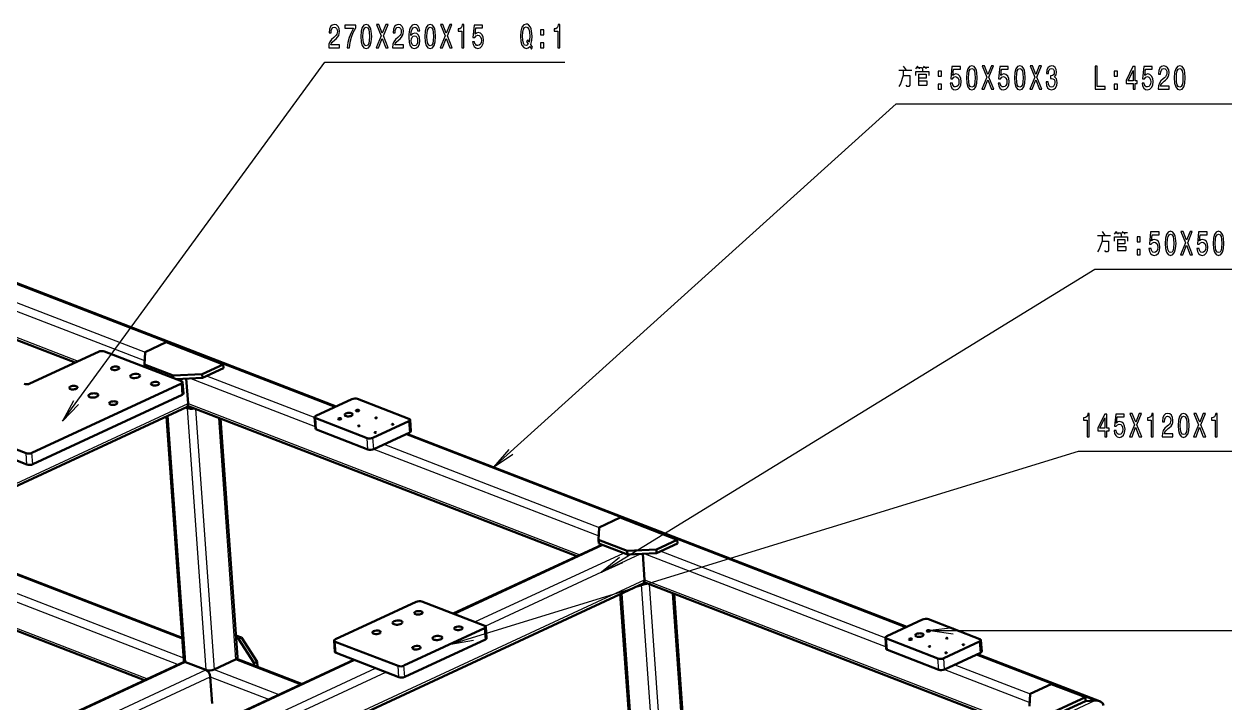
# Model space of a CAD drawing. Extents: x 0 to 1189, y 0 to 841.
# Drawn here: x 721.5 to 902.8, y 415.3 to 517.9 of the extents above; entities that cross this region are included whole.
import ezdxf

# ---------------------------------------------------------------- set-up
doc = ezdxf.new("R2010")
doc.units = 0

msp = doc.modelspace()

# ---------------------------------------------------------------- linework, layer by layer
at = {"color": 7, "lineweight": 50}
for p, q in [((638.94, 501.64), (729.23, 466.75)), ((693.13, 489.29), (768.63, 460.12)), ((742.96, 469.81), (739.8, 468.34)), ((751.57, 466.48), (742.96, 469.81)), ((732.77, 468.39), (722.4, 463.57)), ((745.29, 463.94), (733.65, 468.44)), ((739.8, 468.34), (739.7, 466.46)), ((739.73, 466.09), (739.7, 466.46)), ((739.7, 466.46), (744.01, 464.8)), ((748.42, 465.01), (751.57, 466.48)), ((751.61, 465.91), (751.57, 466.48)), ((744.01, 464.8), (748.42, 465.01)), ((744.03, 464.43), (744.01, 464.8)), ((744.48, 464.25), (748.46, 464.45)), ((746.01, 464.33), (746.28, 460.57)), ((748.46, 464.45), (748.42, 465.01)), ((748.46, 464.45), (751.61, 465.91)), ((722.72, 453.09), (745.27, 463.57)), ((745.58, 462.08), (745.46, 463.78)), ((699.43, 461.7), (721.84, 453.05)), ((722.84, 451.39), (745.39, 461.87)), ((771, 461.22), (765.59, 458.71)), ((779.63, 458.27), (771.88, 461.27)), ((663.53, 421.67), (746.04, 460.01)), ((699.55, 460.01), (721.96, 451.35)), ((745.9, 459.94), (746.16, 459.84)), ((746.22, 460.19), (804.96, 437.49)), ((743.01, 458.6), (745.64, 421.74)), ((751.16, 458.28), (753.73, 422.17)), ((765.39, 458.5), (765.51, 456.8)), ((765.57, 458.33), (773.32, 455.34)), ((774.2, 455.38), (779.61, 457.89)), ((779.81, 458.11), (779.93, 456.41)), ((765.69, 456.64), (773.44, 453.64)), ((774.32, 453.69), (779.74, 456.2)), ((779.3, 456), (854.8, 426.83)), ((811.52, 443.32), (808.36, 441.85)), ((820.13, 439.99), (811.52, 443.32)), ((704.8, 440.84), (745.39, 425.16)), ((808.36, 441.85), (808.26, 439.97)), ((786.31, 428.82), (808.73, 439.24)), ((808.3, 439.41), (808.26, 439.97)), ((808.26, 439.97), (812.57, 438.31)), ((808.3, 439.41), (812.61, 437.74)), ((816.98, 438.52), (820.13, 439.99)), ((817.02, 437.96), (820.17, 439.42)), ((820.17, 439.42), (820.13, 439.99)), ((812.57, 438.31), (816.98, 438.52)), ((812.61, 437.74), (812.57, 438.31)), ((812.61, 437.74), (817.02, 437.96)), ((814.93, 437.86), (815.21, 433.93)), ((817.02, 437.96), (816.98, 438.52)), ((694.71, 436.15), (739.69, 418.77)), ((735.74, 396.55), (814.98, 433.37)), ((815.15, 433.55), (870.02, 412.35)), ((811.54, 431.77), (814.14, 395.27)), ((819.66, 431.81), (822.24, 395.7)), ((780.71, 430.61), (768.53, 424.95)), ((791.07, 426.99), (781.59, 430.65)), ((857.17, 427.93), (851.76, 425.42)), ((865.8, 424.98), (858.05, 427.97)), ((778.87, 420.96), (791.05, 426.61)), ((791.36, 425.13), (791.24, 426.82)), ((754.34, 425.2), (753.49, 425.53)), ((753.89, 424.99), (753.52, 425.14)), ((754.34, 425.2), (753.89, 424.99)), ((756.25, 421.34), (753.89, 424.99)), ((756.7, 421.55), (754.34, 425.2)), ((768.46, 423.04), (768.34, 424.74)), ((768.51, 424.57), (777.99, 420.91)), ((778.99, 419.26), (791.17, 424.92)), ((851.56, 425.21), (851.68, 423.51)), ((851.74, 425.04), (859.49, 422.04)), ((860.37, 422.09), (865.78, 424.6)), ((865.98, 424.81), (866.1, 423.12)), ((768.63, 422.88), (778.11, 419.22)), ((851.86, 423.35), (859.61, 420.35)), ((860.49, 420.39), (865.91, 422.91)), ((865.47, 422.71), (883.91, 415.58)), ((708.51, 404.29), (745.57, 421.51)), ((725.5, 400.56), (771.3, 421.85)), ((748.98, 420.31), (745.88, 421.5)), ((745.88, 421.5), (748.98, 420.31)), ((753.46, 421.88), (750.22, 420.37)), ((753.63, 421.98), (763.43, 418.19)), ((756.7, 421.55), (756.25, 421.34)), ((756.28, 420.96), (756.25, 421.34)), ((756.76, 420.77), (756.7, 421.55)), ((749.64, 419.28), (749.93, 415.22)), ((876.58, 418.18), (873.42, 416.72)), ((881.75, 416.19), (876.58, 418.18)), ((873.42, 416.72), (873.32, 414.84)), ((876.33, 413.67), (881.75, 416.19)), ((876.37, 413.11), (881.79, 415.62)), ((881.79, 415.62), (881.75, 416.19)), ((881.79, 415.62), (883.2, 415.69)), ((881.79, 415.62), (883.2, 415.69))]:
    msp.add_line(p, q, dxfattribs=at)
at = {"color": 7, "lineweight": 25}
for p, q in [((638.99, 502.02), (729.7, 466.97)), ((692.93, 489.2), (768.43, 460.03)), ((688.15, 486.98), (739.73, 467.05)), ((689.69, 487.69), (739.8, 468.33)), ((744.86, 464.11), (745.25, 464.29)), ((746.69, 464.36), (765.49, 457.1)), ((749.09, 464.74), (765.4, 458.44)), ((745.39, 461.87), (745.27, 463.57)), ((663, 421.87), (746.28, 460.57)), ((746.28, 460.57), (805.43, 437.71)), ((746.16, 459.84), (748.98, 420.31)), ((747.41, 459.73), (750.22, 420.37)), ((743.22, 458.7), (745.88, 421.5)), ((750.86, 458.4), (753.46, 421.88)), ((765.69, 456.64), (765.57, 458.33)), ((779.74, 456.2), (779.61, 457.89)), ((773.44, 453.64), (773.32, 455.34)), ((774.32, 453.69), (774.2, 455.38)), ((779.1, 455.91), (854.6, 426.74)), ((774.32, 453.68), (808.29, 440.56)), ((775.86, 454.4), (808.36, 441.84)), ((721.96, 451.35), (721.84, 453.05)), ((722.84, 451.39), (722.72, 453.09)), ((704.6, 440.75), (745.41, 424.99)), ((701.36, 439.24), (745.61, 422.15)), ((786.49, 428.76), (808.9, 439.17)), ((699.82, 438.53), (744.8, 421.15)), ((789.59, 427.56), (812.01, 437.98)), ((791.14, 426.95), (814.57, 437.84)), ((815.25, 437.87), (851.66, 423.8)), ((817.65, 438.25), (851.57, 425.15)), ((695.18, 436.37), (740.16, 418.99)), ((735.21, 396.76), (815.21, 433.93)), ((815.21, 433.93), (870.49, 412.57)), ((811.75, 431.88), (814.39, 395.04)), ((814.67, 433.23), (817.49, 393.84)), ((815.91, 433.26), (818.72, 393.9)), ((819.36, 431.93), (821.97, 395.41)), ((791.17, 424.92), (791.05, 426.61)), ((768.63, 422.88), (768.51, 424.57)), ((851.86, 423.35), (851.74, 425.04)), ((865.91, 422.91), (865.78, 424.6)), ((865.27, 422.61), (883.2, 415.69)), ((708.69, 404.22), (745.88, 421.5)), ((725.67, 400.5), (771.47, 421.78)), ((753.46, 421.88), (763.23, 418.1)), ((778.11, 419.22), (777.99, 420.91)), ((778.99, 419.26), (778.87, 420.96)), ((859.61, 420.35), (859.49, 422.04)), ((860.49, 420.39), (860.37, 422.09)), ((862.03, 421.11), (873.42, 416.7)), ((711.79, 403.02), (748.98, 420.31)), ((713.35, 402.42), (749.64, 419.28)), ((728.69, 399.26), (774.58, 420.58)), ((728.69, 397.93), (776.14, 419.98)), ((749.64, 419.28), (758.45, 415.88)), ((750.22, 420.37), (759.99, 416.59)), ((860.49, 420.39), (873.35, 415.42)), ((819.47, 386.08), (883.2, 415.69))]:
    msp.add_line(p, q, dxfattribs=at)
for points in [[(767.52, 514.3), (769.15, 514.3), (769.15, 514.74), (767.86, 514.74), (767.93, 514.98), (768.05, 515.17), (768.44, 515.53), (768.64, 515.68), (768.86, 515.9), (769.03, 516.15), (769.12, 516.45), (769.15, 516.79), (769.09, 517.21), (768.93, 517.54), (768.69, 517.75), (768.37, 517.83), (768.04, 517.74), (767.79, 517.51), (767.63, 517.13), (767.57, 516.63), (767.57, 516.56), (767.88, 516.56), (767.88, 516.6), (767.91, 516.94), (768.01, 517.19), (768.15, 517.36), (768.35, 517.41), (768.55, 517.36), (768.7, 517.23), (768.79, 517.04), (768.83, 516.79), (768.8, 516.56), (768.74, 516.36), (768.63, 516.19), (768.48, 516.04), (768.27, 515.88), (767.94, 515.57), (767.7, 515.23), (767.56, 514.83), (767.52, 514.32)], [(770.29, 514.3), (770.64, 514.3), (770.75, 515.14), (770.95, 515.91), (771.23, 516.63), (771.6, 517.31), (771.6, 517.73), (769.97, 517.73), (769.97, 517.27), (771.27, 517.27), (770.89, 516.59), (770.61, 515.88), (770.41, 515.12)], [(772.36, 516.01), (772.41, 515.22), (772.57, 514.66), (772.83, 514.31), (773.18, 514.2), (773.54, 514.31), (773.79, 514.66), (773.95, 515.22), (774.01, 516.01), (773.95, 516.8), (773.89, 517.11), (773.79, 517.37), (773.54, 517.71), (773.18, 517.83), (772.83, 517.71), (772.57, 517.37), (772.41, 516.8)], [(772.68, 516.01), (772.71, 516.62), (772.8, 517.06), (772.95, 517.32), (773.18, 517.41), (773.41, 517.32), (773.56, 517.06), (773.65, 516.62), (773.68, 516.01), (773.65, 515.4), (773.56, 514.96), (773.41, 514.7), (773.18, 514.62), (772.95, 514.7), (772.8, 514.96), (772.71, 515.4)], [(774.69, 514.3), (775.05, 514.3), (775.59, 515.72), (776.15, 514.3), (776.51, 514.3), (775.77, 516.1), (776.47, 517.81), (776.13, 517.81), (775.6, 516.51), (775.09, 517.81), (774.73, 517.81), (775.43, 516.1)], [(777.17, 514.3), (778.81, 514.3), (778.81, 514.74), (777.52, 514.74), (777.59, 514.98), (777.71, 515.17), (778.09, 515.53), (778.3, 515.68), (778.52, 515.9), (778.68, 516.15), (778.78, 516.45), (778.81, 516.79), (778.75, 517.21), (778.59, 517.54), (778.34, 517.75), (778.02, 517.83), (777.7, 517.74), (777.45, 517.51), (777.28, 517.13), (777.23, 516.63), (777.23, 516.56), (777.54, 516.56), (777.54, 516.6), (777.57, 516.94), (777.66, 517.19), (777.81, 517.36), (778.01, 517.41), (778.21, 517.36), (778.35, 517.23), (778.45, 517.04), (778.48, 516.79), (778.46, 516.56), (778.4, 516.36), (778.29, 516.19), (778.13, 516.04), (777.93, 515.88), (777.6, 515.57), (777.36, 515.23), (777.22, 514.83), (777.17, 514.32)], [(781.25, 516.86), (781.18, 517.27), (781.03, 517.57), (780.8, 517.76), (780.5, 517.83), (780.3, 517.79), (780.12, 517.7), (779.97, 517.54), (779.84, 517.32), (779.73, 517.04), (779.66, 516.71), (779.61, 516.31), (779.6, 515.86), (779.65, 515.14), (779.82, 514.62), (780.09, 514.31), (780.46, 514.2), (780.79, 514.29), (781.05, 514.53), (781.21, 514.9), (781.27, 515.38), (781.21, 515.86), (781.05, 516.23), (780.81, 516.46), (780.51, 516.54), (780.18, 516.44), (779.94, 516.15), (779.99, 516.71), (780.1, 517.1), (780.27, 517.34), (780.5, 517.42), (780.67, 517.38), (780.8, 517.28), (780.89, 517.1), (780.93, 516.86)], [(782.01, 516.01), (782.07, 515.22), (782.23, 514.66), (782.48, 514.31), (782.84, 514.2), (783.19, 514.31), (783.45, 514.66), (783.61, 515.22), (783.66, 516.01), (783.61, 516.8), (783.54, 517.11), (783.45, 517.37), (783.19, 517.71), (782.84, 517.83), (782.48, 517.71), (782.23, 517.37), (782.07, 516.8)], [(782.34, 516.01), (782.37, 516.62), (782.46, 517.06), (782.61, 517.32), (782.84, 517.41), (783.07, 517.32), (783.22, 517.06), (783.31, 516.62), (783.33, 516.01), (783.31, 515.4), (783.22, 514.96), (783.07, 514.7), (782.84, 514.62), (782.61, 514.7), (782.46, 514.96), (782.37, 515.4)], [(784.35, 514.3), (784.71, 514.3), (785.25, 515.72), (785.81, 514.3), (786.17, 514.3), (785.43, 516.1), (786.13, 517.81), (785.79, 517.81), (785.26, 516.51), (784.75, 517.81), (784.39, 517.81), (785.09, 516.1)], [(787.61, 514.3), (787.92, 514.3), (787.92, 517.83), (787.69, 517.83), (787.62, 517.52), (787.5, 517.32), (787.31, 517.19), (787.05, 517.15), (787.05, 516.8), (787.61, 516.8)], [(789.23, 515.22), (789.31, 514.8), (789.48, 514.48), (789.72, 514.28), (790.04, 514.2), (790.39, 514.29), (790.66, 514.54), (790.83, 514.93), (790.89, 515.44), (790.83, 515.91), (790.67, 516.28), (790.41, 516.51), (790.08, 516.6), (789.82, 516.54), (789.62, 516.37), (789.72, 517.32), (790.76, 517.32), (790.76, 517.73), (789.49, 517.73), (789.3, 515.87), (789.58, 515.87), (789.77, 516.11), (790.03, 516.2), (790.25, 516.14), (790.42, 515.98), (790.52, 515.73), (790.56, 515.41), (790.52, 515.1), (790.41, 514.85), (790.24, 514.69), (790.03, 514.64), (789.85, 514.67), (789.71, 514.79), (789.6, 514.97), (789.55, 515.22)], [(797.86, 514.52), (798.12, 514.12), (798.3, 514.39), (798.02, 514.81), (798.16, 515.39), (798.21, 516.05), (798.14, 516.84), (798.07, 517.15), (797.97, 517.42), (797.69, 517.77), (797.52, 517.87), (797.33, 517.9), (796.96, 517.77), (796.69, 517.42), (796.51, 516.84), (796.45, 516.05), (796.51, 515.27), (796.68, 514.69), (796.96, 514.33), (797.33, 514.21), (797.63, 514.29)], [(797.64, 514.84), (797.5, 514.68), (797.33, 514.63), (797.1, 514.72), (796.93, 515), (796.81, 515.44), (796.77, 516.05), (796.81, 516.66), (796.93, 517.11), (797.1, 517.39), (797.33, 517.48), (797.55, 517.39), (797.72, 517.11), (797.84, 516.66), (797.88, 516.05), (797.85, 515.53), (797.78, 515.17), (797.56, 515.51), (797.38, 515.26)], [(799.51, 516.26), (799.98, 516.26), (799.98, 517.01), (799.51, 517.01)], [(802.09, 514.3), (802.41, 514.3), (802.41, 517.83), (802.17, 517.83), (802.11, 517.52), (801.99, 517.32), (801.8, 517.19), (801.54, 517.15), (801.54, 516.8), (802.09, 516.8)], [(780.94, 515.37), (780.9, 515.06), (780.8, 514.81), (780.65, 514.65), (780.46, 514.6), (780.25, 514.65), (780.1, 514.81), (780, 515.05), (779.97, 515.37), (780, 515.68), (780.1, 515.92), (780.26, 516.07), (780.47, 516.13), (780.66, 516.07), (780.8, 515.92), (780.9, 515.69)], [(799.51, 514.3), (799.98, 514.3), (799.98, 515.06), (799.51, 515.06)], [(861.35, 508.97), (861.42, 508.55), (861.59, 508.23), (861.84, 508.03), (862.15, 507.95), (862.5, 508.04), (862.77, 508.29), (862.94, 508.68), (863.01, 509.19), (862.95, 509.66), (862.78, 510.03), (862.53, 510.26), (862.19, 510.35), (861.94, 510.29), (861.74, 510.12), (861.83, 511.07), (862.88, 511.07), (862.88, 511.48), (861.6, 511.48), (861.42, 509.62), (861.69, 509.62), (861.89, 509.86), (862.14, 509.95), (862.36, 509.89), (862.53, 509.73), (862.64, 509.48), (862.67, 509.16), (862.64, 508.85), (862.53, 508.6), (862.36, 508.44), (862.14, 508.39), (861.96, 508.42), (861.82, 508.54), (861.72, 508.72), (861.67, 508.97)], [(863.79, 509.76), (863.84, 508.97), (864, 508.41), (864.26, 508.06), (864.61, 507.95), (864.97, 508.06), (865.22, 508.41), (865.38, 508.97), (865.44, 509.76), (865.38, 510.55), (865.32, 510.86), (865.22, 511.12), (864.97, 511.46), (864.61, 511.58), (864.26, 511.46), (864, 511.12), (863.84, 510.55)], [(866.12, 508.05), (866.48, 508.05), (867.02, 509.47), (867.58, 508.05), (867.94, 508.05), (867.2, 509.86), (867.9, 511.56), (867.56, 511.56), (867.03, 510.26), (866.52, 511.56), (866.16, 511.56), (866.86, 509.85)], [(868.59, 508.97), (868.67, 508.55), (868.83, 508.23), (869.08, 508.03), (869.4, 507.95), (869.74, 508.04), (870.01, 508.29), (870.19, 508.68), (870.25, 509.19), (870.19, 509.66), (870.03, 510.03), (869.77, 510.26), (869.44, 510.35), (869.18, 510.29), (868.98, 510.12), (869.08, 511.07), (870.12, 511.07), (870.12, 511.48), (868.85, 511.48), (868.66, 509.62), (868.93, 509.62), (869.13, 509.86), (869.39, 509.95), (869.61, 509.89), (869.77, 509.73), (869.88, 509.48), (869.92, 509.16), (869.88, 508.85), (869.77, 508.6), (869.6, 508.44), (869.39, 508.39), (869.2, 508.42), (869.06, 508.54), (868.96, 508.72), (868.91, 508.97)], [(871.03, 509.76), (871.08, 508.97), (871.24, 508.41), (871.5, 508.06), (871.86, 507.95), (872.21, 508.06), (872.47, 508.41), (872.62, 508.97), (872.68, 509.76), (872.62, 510.55), (872.56, 510.86), (872.47, 511.12), (872.21, 511.46), (871.86, 511.58), (871.5, 511.46), (871.24, 511.12), (871.08, 510.55)], [(873.36, 508.05), (873.72, 508.05), (874.27, 509.47), (874.82, 508.05), (875.19, 508.05), (874.44, 509.86), (875.15, 511.56), (874.8, 511.56), (874.28, 510.26), (873.76, 511.56), (873.4, 511.56), (874.11, 509.85)], [(875.82, 509.15), (875.82, 509.12), (875.88, 508.63), (876.04, 508.27), (876.29, 508.04), (876.63, 507.95), (876.98, 508.04), (877.25, 508.26), (877.42, 508.61), (877.48, 509.07), (877.46, 509.37), (877.38, 509.61), (877.26, 509.79), (877.09, 509.93), (877.32, 510.2), (877.39, 510.64), (877.34, 511.03), (877.2, 511.33), (876.96, 511.51), (876.63, 511.58), (876.32, 511.5), (876.08, 511.28), (875.93, 510.92), (875.88, 510.46), (875.88, 510.42), (876.18, 510.42), (876.21, 510.74), (876.3, 510.97), (876.44, 511.12), (876.64, 511.17), (876.82, 511.13), (876.95, 511.02), (877.03, 510.85), (877.06, 510.62), (877.03, 510.37), (876.95, 510.2), (876.8, 510.1), (876.61, 510.07), (876.48, 510.08), (876.48, 509.68), (876.64, 509.69), (876.86, 509.64), (877.02, 509.52), (877.12, 509.33), (877.15, 509.07), (877.11, 508.78), (877.01, 508.56), (876.86, 508.42), (876.65, 508.38), (876.43, 508.43), (876.27, 508.58), (876.17, 508.82), (876.14, 509.15)], [(883.23, 508.05), (884.76, 508.05), (884.76, 508.48), (883.55, 508.48), (883.55, 511.55), (883.23, 511.55)], [(888.95, 508.05), (889.25, 508.05), (889.25, 508.92), (889.59, 508.92), (889.59, 509.33), (889.25, 509.33), (889.25, 511.48), (888.94, 511.48), (887.9, 509.37), (887.9, 508.92), (888.95, 508.92)], [(890.32, 508.97), (890.4, 508.55), (890.56, 508.23), (890.81, 508.03), (891.13, 507.95), (891.47, 508.04), (891.74, 508.29), (891.92, 508.68), (891.98, 509.19), (891.92, 509.66), (891.76, 510.03), (891.5, 510.26), (891.17, 510.35), (890.91, 510.29), (890.71, 510.12), (890.81, 511.07), (891.85, 511.07), (891.85, 511.48), (890.58, 511.48), (890.39, 509.62), (890.66, 509.62), (890.86, 509.86), (891.12, 509.95), (891.34, 509.89), (891.5, 509.73), (891.61, 509.48), (891.65, 509.16), (891.61, 508.85), (891.5, 508.6), (891.33, 508.44), (891.12, 508.39), (890.93, 508.42), (890.79, 508.54), (890.69, 508.72), (890.64, 508.97)], [(892.75, 508.05), (894.39, 508.05), (894.39, 508.49), (893.09, 508.49), (893.16, 508.73), (893.29, 508.92), (893.67, 509.28), (893.87, 509.43), (894.1, 509.65), (894.26, 509.9), (894.35, 510.2), (894.39, 510.54), (894.33, 510.96), (894.17, 511.29), (893.92, 511.5), (893.6, 511.58), (893.27, 511.49), (893.02, 511.26), (892.86, 510.88), (892.8, 510.38), (892.8, 510.31), (893.12, 510.31), (893.12, 510.35), (893.15, 510.69), (893.24, 510.94), (893.39, 511.11), (893.58, 511.16), (893.78, 511.11), (893.93, 510.98), (894.03, 510.79), (894.06, 510.54), (894.04, 510.31), (893.97, 510.11), (893.86, 509.94), (893.71, 509.79), (893.51, 509.63), (893.17, 509.32), (892.93, 508.98), (892.79, 508.58), (892.75, 508.07)], [(895.17, 509.76), (895.23, 508.97), (895.39, 508.41), (895.64, 508.06), (896, 507.95), (896.35, 508.06), (896.61, 508.41), (896.77, 508.97), (896.82, 509.76), (896.77, 510.55), (896.7, 510.86), (896.61, 511.12), (896.35, 511.46), (896, 511.58), (895.64, 511.46), (895.39, 511.12), (895.23, 510.55)], [(859.55, 510.01), (860.02, 510.01), (860.02, 510.76), (859.55, 510.76)], [(864.11, 509.76), (864.14, 510.37), (864.23, 510.81), (864.38, 511.07), (864.61, 511.16), (864.84, 511.07), (864.99, 510.81), (865.08, 510.37), (865.11, 509.76), (865.08, 509.15), (864.99, 508.71), (864.84, 508.45), (864.61, 508.37), (864.38, 508.45), (864.23, 508.71), (864.14, 509.15)], [(871.36, 509.76), (871.39, 510.37), (871.47, 510.81), (871.63, 511.07), (871.86, 511.16), (872.08, 511.07), (872.24, 510.81), (872.32, 510.37), (872.35, 509.76), (872.32, 509.15), (872.24, 508.71), (872.08, 508.45), (871.86, 508.37), (871.63, 508.45), (871.47, 508.71), (871.39, 509.15)], [(886.11, 510.01), (886.58, 510.01), (886.58, 510.76), (886.11, 510.76)], [(888.19, 509.33), (888.95, 510.89), (888.95, 509.33)], [(895.5, 509.76), (895.53, 510.37), (895.62, 510.81), (895.77, 511.07), (896, 511.16), (896.23, 511.07), (896.38, 510.81), (896.47, 510.37), (896.49, 509.76), (896.47, 509.15), (896.38, 508.71), (896.23, 508.45), (896, 508.37), (895.77, 508.45), (895.62, 508.71), (895.53, 509.15)], [(859.55, 508.05), (860.02, 508.05), (860.02, 508.81), (859.55, 508.81)], [(886.11, 508.05), (886.58, 508.05), (886.58, 508.81), (886.11, 508.81)], [(891.35, 483.97), (891.42, 483.55), (891.59, 483.23), (891.84, 483.03), (892.15, 482.95), (892.5, 483.04), (892.77, 483.29), (892.94, 483.68), (893.01, 484.19), (892.95, 484.66), (892.78, 485.03), (892.53, 485.26), (892.19, 485.35), (891.94, 485.29), (891.74, 485.12), (891.83, 486.07), (892.88, 486.07), (892.88, 486.48), (891.6, 486.48), (891.42, 484.62), (891.69, 484.62), (891.89, 484.86), (892.14, 484.95), (892.36, 484.89), (892.53, 484.73), (892.64, 484.48), (892.67, 484.16), (892.64, 483.85), (892.53, 483.6), (892.36, 483.44), (892.14, 483.39), (891.96, 483.42), (891.82, 483.54), (891.72, 483.72), (891.67, 483.97)], [(893.79, 484.76), (893.84, 483.97), (894, 483.41), (894.26, 483.06), (894.61, 482.95), (894.97, 483.06), (895.22, 483.41), (895.38, 483.97), (895.44, 484.76), (895.38, 485.55), (895.32, 485.86), (895.22, 486.12), (894.97, 486.46), (894.61, 486.58), (894.26, 486.46), (894, 486.12), (893.84, 485.55)], [(894.11, 484.76), (894.14, 485.37), (894.23, 485.81), (894.38, 486.07), (894.61, 486.16), (894.84, 486.07), (894.99, 485.81), (895.08, 485.37), (895.11, 484.76), (895.08, 484.15), (894.99, 483.71), (894.84, 483.45), (894.61, 483.37), (894.38, 483.45), (894.23, 483.71), (894.14, 484.15)], [(896.12, 483.05), (896.48, 483.05), (897.02, 484.47), (897.58, 483.05), (897.94, 483.05), (897.2, 484.86), (897.9, 486.56), (897.56, 486.56), (897.03, 485.26), (896.52, 486.56), (896.16, 486.56), (896.86, 484.85)], [(898.59, 483.97), (898.67, 483.55), (898.83, 483.23), (899.08, 483.03), (899.4, 482.95), (899.74, 483.04), (900.01, 483.29), (900.19, 483.68), (900.25, 484.19), (900.19, 484.66), (900.03, 485.03), (899.77, 485.26), (899.44, 485.35), (899.18, 485.29), (898.98, 485.12), (899.08, 486.07), (900.12, 486.07), (900.12, 486.48), (898.85, 486.48), (898.66, 484.62), (898.93, 484.62), (899.13, 484.86), (899.39, 484.95), (899.61, 484.89), (899.77, 484.73), (899.88, 484.48), (899.92, 484.16), (899.88, 483.85), (899.77, 483.6), (899.6, 483.44), (899.39, 483.39), (899.2, 483.42), (899.06, 483.54), (898.96, 483.72), (898.91, 483.97)], [(901.03, 484.76), (901.08, 483.97), (901.24, 483.41), (901.5, 483.06), (901.86, 482.95), (902.21, 483.06), (902.47, 483.41), (902.62, 483.97), (902.68, 484.76), (902.62, 485.55), (902.56, 485.86), (902.47, 486.12), (902.21, 486.46), (901.86, 486.58), (901.5, 486.46), (901.24, 486.12), (901.08, 485.55)], [(901.36, 484.76), (901.39, 485.37), (901.47, 485.81), (901.63, 486.07), (901.86, 486.16), (902.08, 486.07), (902.24, 485.81), (902.32, 485.37), (902.35, 484.76), (902.32, 484.15), (902.24, 483.71), (902.08, 483.45), (901.86, 483.37), (901.63, 483.45), (901.47, 483.71), (901.39, 484.15)], [(889.55, 485.01), (890.02, 485.01), (890.02, 485.76), (889.55, 485.76)], [(889.55, 483.05), (890.02, 483.05), (890.02, 483.81), (889.55, 483.81)], [(882.04, 455.55), (882.35, 455.55), (882.35, 459.08), (882.12, 459.08), (882.06, 458.77), (881.94, 458.57), (881.75, 458.44), (881.49, 458.4), (881.49, 458.05), (882.04, 458.05)], [(884.71, 455.55), (885.01, 455.55), (885.01, 456.42), (885.35, 456.42), (885.35, 456.83), (885.01, 456.83), (885.01, 458.98), (884.7, 458.98), (883.66, 456.87), (883.66, 456.42), (884.71, 456.42)], [(886.08, 456.47), (886.16, 456.05), (886.33, 455.73), (886.57, 455.53), (886.89, 455.45), (887.23, 455.54), (887.5, 455.79), (887.68, 456.18), (887.74, 456.69), (887.68, 457.16), (887.52, 457.53), (887.26, 457.76), (886.93, 457.85), (886.67, 457.79), (886.47, 457.62), (886.57, 458.57), (887.61, 458.57), (887.61, 458.98), (886.34, 458.98), (886.15, 457.12), (886.42, 457.12), (886.62, 457.36), (886.88, 457.45), (887.1, 457.39), (887.26, 457.23), (887.37, 456.98), (887.41, 456.66), (887.37, 456.35), (887.26, 456.1), (887.09, 455.94), (886.88, 455.89), (886.7, 455.92), (886.55, 456.04), (886.45, 456.22), (886.4, 456.47)], [(888.44, 455.55), (888.8, 455.55), (889.34, 456.97), (889.9, 455.55), (890.26, 455.55), (889.52, 457.36), (890.22, 459.06), (889.88, 459.06), (889.35, 457.76), (888.84, 459.06), (888.48, 459.06), (889.18, 457.35)], [(891.7, 455.55), (892.01, 455.55), (892.01, 459.08), (891.78, 459.08), (891.72, 458.77), (891.59, 458.57), (891.4, 458.44), (891.14, 458.4), (891.14, 458.05), (891.7, 458.05)], [(893.34, 455.55), (894.97, 455.55), (894.97, 455.99), (893.68, 455.99), (893.75, 456.23), (893.88, 456.42), (894.26, 456.78), (894.46, 456.93), (894.69, 457.15), (894.85, 457.4), (894.94, 457.7), (894.97, 458.04), (894.92, 458.46), (894.76, 458.79), (894.51, 459), (894.19, 459.08), (893.86, 458.99), (893.61, 458.76), (893.45, 458.38), (893.39, 457.88), (893.39, 457.81), (893.71, 457.81), (893.71, 457.85), (893.74, 458.19), (893.83, 458.44), (893.98, 458.61), (894.17, 458.66), (894.37, 458.61), (894.52, 458.48), (894.61, 458.29), (894.65, 458.04), (894.62, 457.81), (894.56, 457.61), (894.45, 457.44), (894.3, 457.29), (894.1, 457.13), (893.76, 456.82), (893.52, 456.48), (893.38, 456.08), (893.34, 455.57)], [(895.76, 457.26), (895.82, 456.47), (895.98, 455.91), (896.23, 455.56), (896.59, 455.45), (896.94, 455.56), (897.2, 455.91), (897.36, 456.47), (897.41, 457.26), (897.36, 458.05), (897.29, 458.36), (897.2, 458.62), (896.94, 458.96), (896.59, 459.08), (896.23, 458.96), (895.98, 458.62), (895.82, 458.05)], [(898.1, 455.55), (898.46, 455.55), (899, 456.97), (899.56, 455.55), (899.92, 455.55), (899.18, 457.36), (899.88, 459.06), (899.54, 459.06), (899.01, 457.76), (898.5, 459.06), (898.14, 459.06), (898.84, 457.35)], [(901.36, 455.55), (901.67, 455.55), (901.67, 459.08), (901.44, 459.08), (901.37, 458.77), (901.25, 458.57), (901.06, 458.44), (900.8, 458.4), (900.8, 458.05), (901.36, 458.05)], [(883.95, 456.83), (884.71, 458.39), (884.71, 456.83)], [(896.09, 457.26), (896.12, 457.87), (896.21, 458.31), (896.36, 458.57), (896.59, 458.66), (896.82, 458.57), (896.97, 458.31), (897.06, 457.87), (897.08, 457.26), (897.06, 456.65), (896.97, 456.21), (896.82, 455.95), (896.59, 455.87), (896.36, 455.95), (896.21, 456.21), (896.12, 456.65)]]:
    msp.add_lwpolyline(points, close=True, dxfattribs=at)
for points in [[(727.32, 457.91), (766.95, 512.11), (803.19, 512.11)], [(854.27, 511.55), (854.69, 510.94)], [(856.16, 511.14), (856.44, 511.55), (856.3, 511.35), (857, 511.35), (857.14, 511.14), (857.14, 510.73)], [(856.72, 511.14), (856.72, 511.35)], [(857.42, 511.55), (857.28, 511.35)], [(858.12, 511.35), (857.28, 511.35)], [(857.7, 511.14), (857.7, 511.35)], [(853.57, 510.94), (855.53, 510.94)], [(854.27, 510.11), (853.85, 508.88), (853.57, 508.47)], [(854.27, 510.94), (854.27, 510.11), (855.25, 510.11), (855.25, 508.67), (855.11, 508.47), (854.83, 508.47), (854.69, 508.67)], [(856.16, 510.11), (856.16, 510.73), (858.12, 510.73), (858.12, 510.11)], [(856.58, 510.32), (857.7, 510.32), (857.7, 509.7), (856.58, 509.7)], [(856.58, 510.32), (856.58, 508.67), (857.84, 508.67)], [(856.58, 509.29), (857.84, 509.29), (857.84, 508.67)], [(792.42, 450.93), (853.2, 505.86), (911.52, 505.86)], [(883.57, 485.94), (885.53, 485.94)], [(884.27, 486.55), (884.69, 485.94)], [(884.27, 485.94), (884.27, 485.11), (885.25, 485.11), (885.25, 483.67), (885.11, 483.47), (884.83, 483.47), (884.69, 483.67)], [(886.16, 486.14), (886.44, 486.55), (886.3, 486.35), (887, 486.35), (887.14, 486.14), (887.14, 485.73)], [(886.72, 486.14), (886.72, 486.35)], [(887.42, 486.55), (887.28, 486.35)], [(888.12, 486.35), (887.28, 486.35)], [(887.7, 486.14), (887.7, 486.35)], [(884.27, 485.11), (883.85, 483.88), (883.57, 483.47)], [(886.16, 485.11), (886.16, 485.73), (888.12, 485.73), (888.12, 485.11)], [(886.58, 485.32), (887.7, 485.32), (887.7, 484.7), (886.58, 484.7)], [(886.58, 485.32), (886.58, 483.67), (887.84, 483.67)], [(886.58, 484.29), (887.84, 484.29), (887.84, 483.67)], [(808.71, 435.11), (883.2, 480.86), (941.52, 480.86)], [(729, 460.98), (727.32, 457.91), (729.74, 460.44)], [(785.93, 424.23), (880.7, 453.36), (916.94, 453.36)], [(794.69, 453.6), (792.42, 450.93), (795.3, 452.92)], [(811.43, 437.32), (808.71, 435.11), (811.9, 436.54)], [(861.77, 426.7), (858.3, 426.25), (861.77, 425.79)], [(858.3, 426.25), (911.95, 426.25), (945.77, 426.25)], [(789.11, 425.69), (785.93, 424.23), (789.38, 424.82)]]:
    msp.add_lwpolyline(points, dxfattribs=at)
at = {"color": 7, "lineweight": 50}
for centre, major_axis, ratio, start_param, end_param in [((733.2, 468.23), (-0.623, -0.045), 0.423301, 3.873966, 5.444762), ((735.28, 465.89), (-0.63, -0.045), 0.423301, 5.444762, 6.283185), ((735.28, 465.89), (-0.63, -0.045), 0.423301, 3.141593, 5.444762), ((735.28, 465.89), (-0.63, -0.045), 0.423301, 0, 3.141593), ((738.29, 464.73), (-0.748, -0.053), 0.423301, 3.141593, 6.283185), ((738.29, 464.73), (-0.748, -0.053), 0.423301, 0, 2.303169), ((738.29, 464.73), (-0.748, -0.053), 0.423301, 2.303169, 3.141593), ((721.97, 463.74), (-0.623, -0.045), 0.423301, 0.732373, 2.303169), ((728.96, 462.96), (-0.63, -0.045), 0.423301, 5.444762, 6.283185), ((728.96, 462.96), (-0.63, -0.045), 0.423301, 0, 3.141593), ((728.96, 462.96), (-0.63, -0.045), 0.423301, 3.141593, 5.444762), ((741.31, 463.56), (-0.63, -0.045), 0.423301, 3.141593, 6.283185), ((741.31, 463.56), (-0.63, -0.045), 0.423301, 0, 2.303169), ((741.31, 463.56), (-0.63, -0.045), 0.423301, 2.303169, 3.141593), ((744.83, 463.73), (-0.623, -0.045), 0.423301, 2.303169, 3.141593), ((744.83, 463.73), (-0.623, -0.045), 0.423301, 3.141593, 3.873966), ((731.98, 461.79), (-0.748, -0.053), 0.423301, 5.444762, 6.283185), ((731.98, 461.79), (-0.748, -0.053), 0.423301, 0, 3.141593), ((731.98, 461.79), (-0.748, -0.053), 0.423301, 3.141593, 5.444762), ((734.99, 460.63), (-0.63, -0.045), 0.423301, 5.444762, 6.283185), ((734.99, 460.63), (-0.63, -0.045), 0.423301, 0, 3.141593), ((734.99, 460.63), (-0.63, -0.045), 0.423301, 3.141593, 5.444762), ((744.96, 462.04), (-0.623, -0.045), 0.423301, 2.303169, 3.141593), ((745.67, 460.8), (0.369, -0.794), 0.605777, 6.283075, 7.292986), ((771.43, 461.06), (-0.623, -0.045), 0.423301, 3.873966, 5.444762), ((746.79, 460.14), (-0.873, -0.062), 0.423301, 0.732373, 1.982956), ((770.52, 458.88), (-0.623, -0.045), 0.423301, 5.444762, 6.283185), ((770.52, 458.88), (-0.623, -0.045), 0.423301, 0, 3.141593), ((770.52, 458.88), (-0.623, -0.045), 0.423301, 3.141593, 5.444762), ((771.87, 459.5), (-0.258, -0.018), 0.423301, 5.444762, 6.283185), ((771.87, 459.5), (-0.258, -0.018), 0.423301, 0, 3.141593), ((771.87, 459.5), (-0.258, -0.018), 0.423301, 3.141593, 5.444762), ((766.02, 458.54), (-0.623, -0.045), 0.423301, 5.444762, 6.283185), ((766.02, 458.54), (-0.623, -0.045), 0.423301, 0, 0.732373), ((769.17, 458.25), (-0.258, -0.018), 0.423301, 3.141593, 6.283185), ((769.17, 458.25), (-0.258, -0.018), 0.423301, 0, 2.303169), ((769.17, 458.25), (-0.258, -0.018), 0.423301, 2.303169, 3.141593), ((772.06, 457.17), (-0.125, -0.009), 0.423301, 5.444762, 6.283185), ((772.06, 457.17), (-0.125, -0.009), 0.423301, 0, 3.141593), ((772.06, 457.17), (-0.125, -0.009), 0.423301, 3.141593, 5.444762), ((774.67, 458.38), (-0.125, -0.009), 0.423301, 5.444762, 6.283185), ((774.67, 458.38), (-0.125, -0.009), 0.423301, 0, 3.141593), ((774.67, 458.38), (-0.125, -0.009), 0.423301, 3.141593, 5.444762), ((777.17, 457.42), (-0.125, -0.009), 0.423301, 5.444762, 6.283185), ((777.17, 457.42), (-0.125, -0.009), 0.423301, 0, 3.141593), ((777.17, 457.42), (-0.125, -0.009), 0.423301, 3.141593, 5.444762), ((779.18, 458.06), (-0.623, -0.045), 0.423301, 2.303169, 3.141593), ((779.18, 458.06), (-0.623, -0.045), 0.423301, 3.141593, 3.873966), ((766.14, 456.85), (-0.623, -0.045), 0.423301, 0, 0.732373), ((773.77, 455.55), (-0.623, -0.045), 0.423301, 0.732373, 2.303169), ((774.55, 456.2), (-0.125, -0.009), 0.423301, 5.444762, 6.283185), ((774.55, 456.2), (-0.125, -0.009), 0.423301, 0, 3.141593), ((774.55, 456.2), (-0.125, -0.009), 0.423301, 3.141593, 5.444762), ((779.3, 456.37), (-0.623, -0.045), 0.423301, 2.303169, 3.141593), ((773.89, 453.85), (-0.623, -0.045), 0.423301, 0.732373, 2.303169), ((722.29, 453.26), (-0.623, -0.045), 0.423301, 0.732373, 2.303169), ((722.41, 451.56), (-0.623, -0.045), 0.423301, 0.732373, 2.303169), ((815.3, 433.67), (-0.873, -0.062), 0.423301, 1.024606, 1.982955), ((814.61, 434.17), (0.369, -0.794), 0.605777, 6.283075, 7.292986), ((781.14, 430.44), (-0.623, -0.045), 0.423301, 3.873966, 5.444762), ((781.06, 428.94), (-0.63, -0.045), 0.423301, 3.873966, 6.283185), ((781.06, 428.94), (-0.63, -0.045), 0.423301, 0, 3.141593), ((781.06, 428.94), (-0.63, -0.045), 0.423301, 3.141593, 3.873966), ((857.6, 427.76), (-0.623, -0.045), 0.423301, 3.873966, 5.444762), ((774.74, 426), (-0.63, -0.045), 0.423301, 3.141593, 6.283185), ((777.9, 427.47), (-0.748, -0.053), 0.423301, 3.873966, 6.283185), ((777.9, 427.47), (-0.748, -0.053), 0.423301, 0, 3.141593), ((777.9, 427.47), (-0.748, -0.053), 0.423301, 3.141593, 3.873966), ((787.09, 426.61), (-0.63, -0.045), 0.423301, 3.141593, 6.283185), ((787.09, 426.61), (-0.63, -0.045), 0.423301, 0, 0.732373), ((787.09, 426.61), (-0.63, -0.045), 0.423301, 0.732373, 3.141593), ((790.61, 426.78), (-0.623, -0.045), 0.423301, 2.303169, 3.141593), ((790.61, 426.78), (-0.623, -0.045), 0.423301, 3.141593, 3.873966), ((858.04, 426.21), (-0.258, -0.018), 0.423301, 5.444762, 6.283185), ((858.04, 426.21), (-0.258, -0.018), 0.423301, 0, 3.141593), ((858.04, 426.21), (-0.258, -0.018), 0.423301, 3.141593, 5.444762), ((768.96, 424.78), (-0.623, -0.045), 0.423301, 5.444762, 6.283185), ((768.96, 424.78), (-0.623, -0.045), 0.423301, 0, 0.732373), ((774.74, 426), (-0.63, -0.045), 0.423301, 0, 0.732373), ((774.74, 426), (-0.63, -0.045), 0.423301, 0.732373, 3.141593), ((783.93, 425.14), (-0.748, -0.053), 0.423301, 3.873966, 6.283185), ((783.93, 425.14), (-0.748, -0.053), 0.423301, 0, 3.141593), ((783.93, 425.14), (-0.748, -0.053), 0.423301, 3.141593, 3.873966), ((790.74, 425.08), (-0.623, -0.045), 0.423301, 2.303169, 3.141593), ((852.19, 425.25), (-0.623, -0.045), 0.423301, 5.444762, 6.283185), ((852.19, 425.25), (-0.623, -0.045), 0.423301, 0, 0.732373), ((855.34, 424.95), (-0.258, -0.018), 0.423301, 3.141593, 6.283185), ((855.34, 424.95), (-0.258, -0.018), 0.423301, 0, 2.303169), ((855.34, 424.95), (-0.258, -0.018), 0.423301, 2.303169, 3.141593), ((856.69, 425.58), (-0.623, -0.045), 0.423301, 5.444762, 6.283185), ((856.69, 425.58), (-0.623, -0.045), 0.423301, 0, 3.141593), ((856.69, 425.58), (-0.623, -0.045), 0.423301, 3.141593, 5.444762), ((860.84, 425.09), (-0.125, -0.009), 0.423301, 5.444762, 6.283185), ((860.84, 425.09), (-0.125, -0.009), 0.423301, 0, 3.141593), ((860.84, 425.09), (-0.125, -0.009), 0.423301, 3.141593, 5.444762), ((865.35, 424.77), (-0.623, -0.045), 0.423301, 2.303169, 3.141593), ((865.35, 424.77), (-0.623, -0.045), 0.423301, 3.141593, 3.873966), ((769.08, 423.09), (-0.623, -0.045), 0.423301, 0, 0.732373), ((780.77, 423.67), (-0.63, -0.045), 0.423301, 3.141593, 6.283185), ((780.77, 423.67), (-0.63, -0.045), 0.423301, 0, 0.732373), ((780.77, 423.67), (-0.63, -0.045), 0.423301, 0.732373, 3.141593), ((852.31, 423.56), (-0.623, -0.045), 0.423301, 0, 0.732373), ((858.23, 423.88), (-0.125, -0.009), 0.423301, 5.444762, 6.283185), ((858.23, 423.88), (-0.125, -0.009), 0.423301, 0, 3.141593), ((858.23, 423.88), (-0.125, -0.009), 0.423301, 3.141593, 5.444762), ((860.72, 422.91), (-0.125, -0.009), 0.423301, 5.444762, 6.283185), ((860.72, 422.91), (-0.125, -0.009), 0.423301, 0, 3.141593), ((860.72, 422.91), (-0.125, -0.009), 0.423301, 3.141593, 5.444762), ((863.34, 424.13), (-0.125, -0.009), 0.423301, 5.444762, 6.283185), ((863.34, 424.13), (-0.125, -0.009), 0.423301, 0, 3.141593), ((863.34, 424.13), (-0.125, -0.009), 0.423301, 3.141593, 5.444762), ((865.47, 423.07), (-0.623, -0.045), 0.423301, 2.303169, 3.141593), ((745.94, 420.71), (0.369, -0.794), 0.605777, 2.580597, 3.141482), ((746.51, 421.8), (-0.873, -0.062), 0.423301, 0, 0.732373), ((752.86, 422.11), (-0.873, -0.062), 0.423301, 2.303169, 3.141593), ((778.44, 421.12), (-0.623, -0.045), 0.423301, 0.732373, 2.303169), ((859.94, 422.25), (-0.623, -0.045), 0.423301, 0.732373, 2.303169), ((749.61, 420.6), (-0.873, -0.062), 0.423301, 0.732373, 2.303169), ((749.04, 419.52), (0.369, -0.794), 0.605777, 1.009801, 2.580597), ((778.56, 419.43), (-0.623, -0.045), 0.423301, 0.732373, 2.303169), ((860.06, 420.56), (-0.623, -0.045), 0.423301, 0.732373, 2.303169), ((883.25, 414.9), (1.24, 0.04), 0.640984, 0.024454, 1.595251), ((883.25, 414.9), (1.24, 0.04), 0.640993, 0.985357, 1.595235), ((883.25, 414.9), (1.24, 0.04), 0.640961, 0.024424, 0.985282)]:
    msp.add_ellipse(centre, major_axis=major_axis, ratio=ratio, start_param=start_param, end_param=end_param, dxfattribs=at)

doc.saveas('drawing.dxf')
